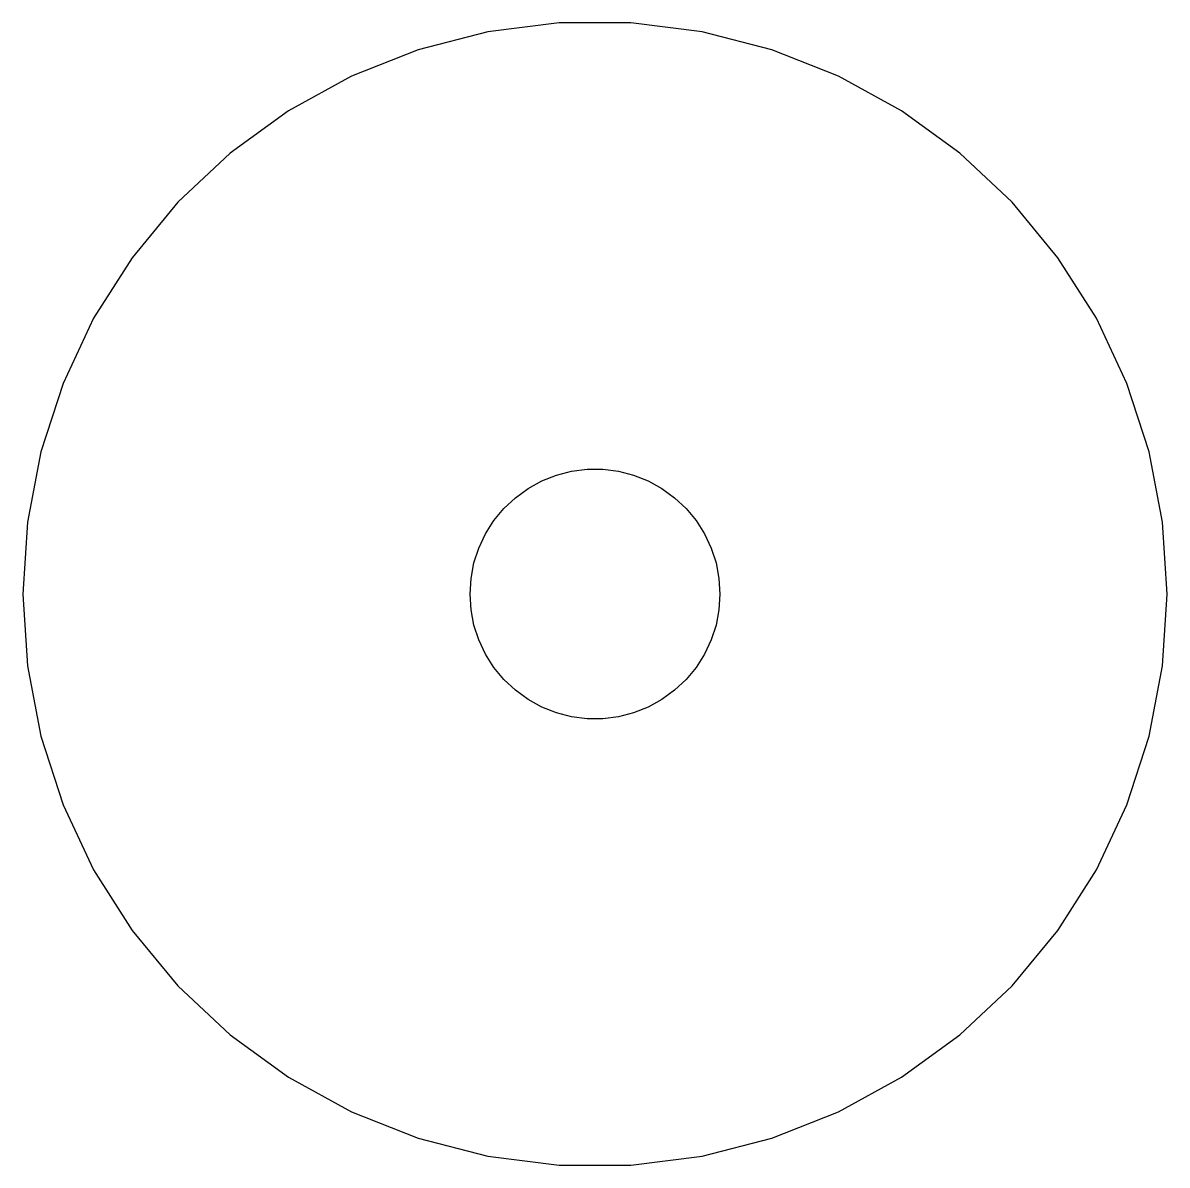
# Model space of a CAD drawing. Header units: metres. Extents: x -14 to 14, y 96 to 232.
# Drawn here: x -13.74 to 13.74, y 96.29 to 123.71 of the extents above.
import ezdxf

# ---------------------------------------------------------------- set-up
doc = ezdxf.new("R2010")
doc.units = ezdxf.units.M

msp = doc.modelspace()

# ---------------------------------------------------------------- linework, layer by layer
for p, q in [((-0.862656, 123.712), (-2.5744, 123.495)), ((0.862656, 123.712), (-0.862656, 123.712)), ((2.5744, 123.495), (0.862656, 123.712)), ((-2.5744, 123.495), (-4.24553, 123.066)), ((4.24553, 123.066), (2.5744, 123.495)), ((-4.24553, 123.066), (-5.84972, 122.431)), ((5.84972, 122.431), (4.24553, 123.066)), ((-5.84972, 122.431), (-7.36163, 121.6)), ((7.36163, 121.6), (5.84972, 122.431)), ((-7.36163, 121.6), (-8.75746, 120.586)), ((8.75746, 120.586), (7.36163, 121.6)), ((-8.75746, 120.586), (-10.0152, 119.405)), ((10.0152, 119.405), (8.75746, 120.586)), ((-10.0152, 119.405), (-11.115, 118.075)), ((11.115, 118.075), (10.0152, 119.405)), ((-11.115, 118.075), (-12.0394, 116.619)), ((12.0394, 116.619), (11.115, 118.075)), ((-12.0394, 116.619), (-12.774, 115.058)), ((12.774, 115.058), (12.0394, 116.619)), ((-12.774, 115.058), (-13.3072, 113.417)), ((13.3072, 113.417), (12.774, 115.058)), ((-13.3072, 113.417), (-13.6305, 111.722)), ((13.6305, 111.722), (13.3072, 113.417)), ((-0.927048, 112.853), (-0.562134, 112.947)), ((-0.562134, 112.947), (-0.18837, 112.994)), ((-0.18837, 112.994), (0.18837, 112.994)), ((0.18837, 112.994), (0.562134, 112.947)), ((0.562134, 112.947), (0.927048, 112.853)), ((-1.60747, 112.533), (-1.27733, 112.714)), ((-1.27733, 112.714), (-0.927048, 112.853)), ((0.927048, 112.853), (1.27733, 112.714)), ((1.27733, 112.714), (1.60747, 112.533)), ((-1.91226, 112.312), (-1.60747, 112.533)), ((1.60747, 112.533), (1.91226, 112.312)), ((-2.1869, 112.054), (-1.91226, 112.312)), ((1.91226, 112.312), (2.1869, 112.054)), ((-2.42705, 111.763), (-2.1869, 112.054)), ((2.1869, 112.054), (2.42705, 111.763)), ((-13.6305, 111.722), (-13.7388, 110)), ((-2.62891, 111.445), (-2.42705, 111.763)), ((2.42705, 111.763), (2.62891, 111.445)), ((13.7388, 110), (13.6305, 111.722)), ((-2.78932, 111.104), (-2.62891, 111.445)), ((2.62891, 111.445), (2.78932, 111.104)), ((-2.90575, 110.746), (-2.78932, 111.104)), ((2.78932, 111.104), (2.90575, 110.746)), ((-2.97633, 110.376), (-2.90575, 110.746)), ((2.90575, 110.746), (2.97633, 110.376)), ((-3, 110), (-2.97633, 110.376)), ((2.97633, 110.376), (3, 110)), ((-13.7388, 110), (-13.6305, 108.278)), ((-2.97633, 109.624), (-3, 110)), ((3, 110), (2.97633, 109.624)), ((13.6305, 108.278), (13.7388, 110)), ((-2.90575, 109.254), (-2.97633, 109.624)), ((2.97633, 109.624), (2.90575, 109.254)), ((-2.78932, 108.896), (-2.90575, 109.254)), ((2.90575, 109.254), (2.78932, 108.896)), ((-2.62891, 108.555), (-2.78932, 108.896)), ((2.78932, 108.896), (2.62891, 108.555)), ((-2.42705, 108.237), (-2.62891, 108.555)), ((2.62891, 108.555), (2.42705, 108.237)), ((-13.6305, 108.278), (-13.3072, 106.583)), ((13.3072, 106.583), (13.6305, 108.278)), ((-2.1869, 107.946), (-2.42705, 108.237)), ((2.42705, 108.237), (2.1869, 107.946)), ((-1.91226, 107.688), (-2.1869, 107.946)), ((2.1869, 107.946), (1.91226, 107.688)), ((-1.60747, 107.467), (-1.91226, 107.688)), ((-1.27733, 107.286), (-1.60747, 107.467)), ((1.60747, 107.467), (1.27733, 107.286)), ((1.91226, 107.688), (1.60747, 107.467)), ((-0.927048, 107.147), (-1.27733, 107.286)), ((1.27733, 107.286), (0.927048, 107.147)), ((-0.562134, 107.053), (-0.927048, 107.147)), ((-0.18837, 107.006), (-0.562134, 107.053)), ((0.18837, 107.006), (-0.18837, 107.006)), ((0.562134, 107.053), (0.18837, 107.006)), ((0.927048, 107.147), (0.562134, 107.053)), ((-13.3072, 106.583), (-12.774, 104.942)), ((12.774, 104.942), (13.3072, 106.583)), ((-12.774, 104.942), (-12.0394, 103.381)), ((12.0394, 103.381), (12.774, 104.942)), ((-12.0394, 103.381), (-11.115, 101.925)), ((11.115, 101.925), (12.0394, 103.381)), ((-11.115, 101.925), (-10.0152, 100.595)), ((10.0152, 100.595), (11.115, 101.925)), ((-10.0152, 100.595), (-8.75746, 99.414)), ((8.75746, 99.414), (10.0152, 100.595)), ((-8.75746, 99.414), (-7.36163, 98.3999)), ((7.36163, 98.3999), (8.75746, 99.414)), ((-7.36163, 98.3999), (-5.84972, 97.5687)), ((5.84972, 97.5687), (7.36163, 98.3999)), ((-5.84972, 97.5687), (-4.24553, 96.9336)), ((4.24553, 96.9336), (5.84972, 97.5687)), ((-4.24553, 96.9336), (-2.5744, 96.5045)), ((2.5744, 96.5045), (4.24553, 96.9336)), ((-2.5744, 96.5045), (-0.862656, 96.2883)), ((0.862656, 96.2883), (2.5744, 96.5045)), ((-0.862656, 96.2883), (0.862656, 96.2883))]:
    msp.add_line(p, q)

doc.saveas('drawing.dxf')
